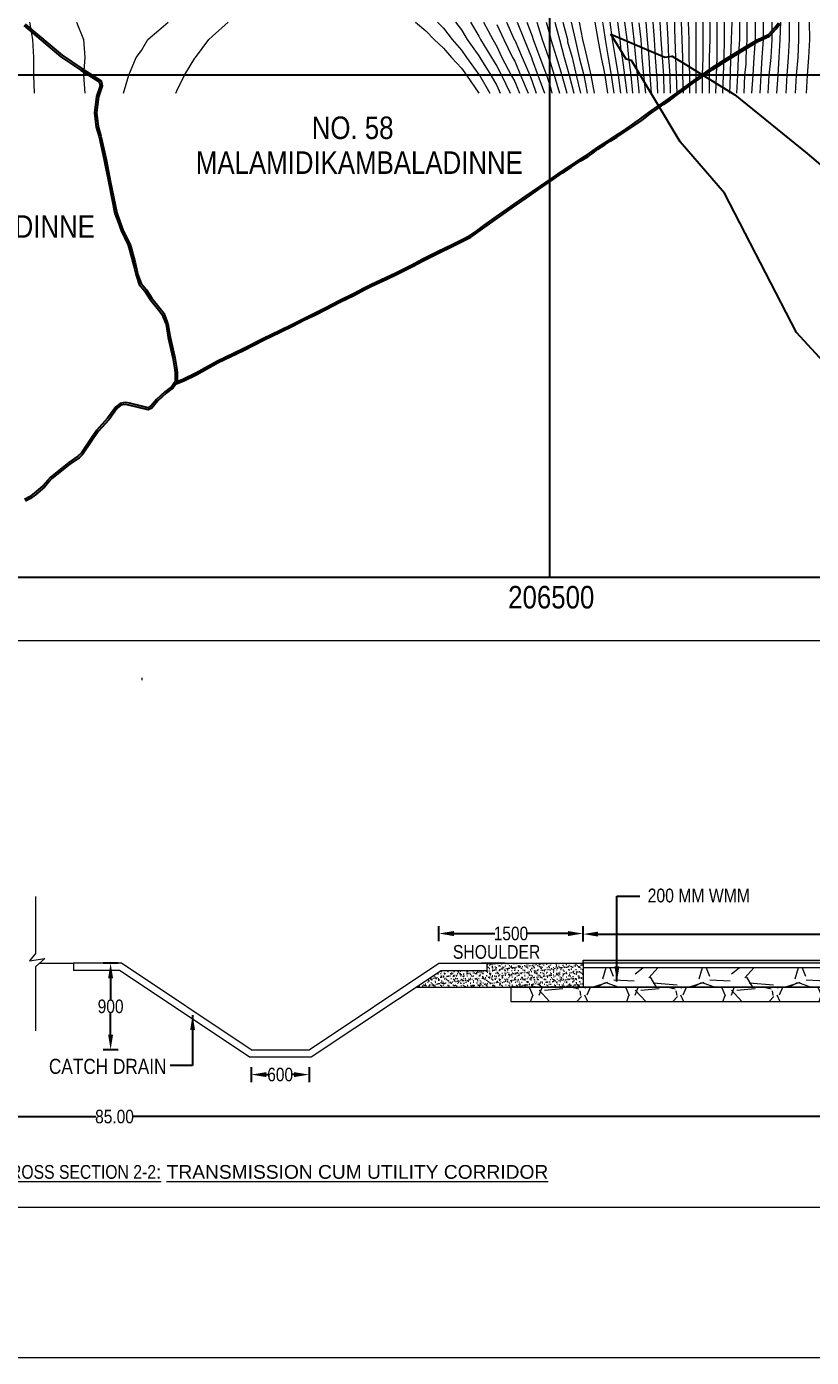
# Model space of a CAD drawing. Header units: metres. Extents: x 199095 to 216734, y 1644234 to 1657008.
# Drawn here: x 204759 to 207371, y 1644234 to 1648661 of the extents above; entities that cross this region are included whole.
import ezdxf

# ---------------------------------------------------------------- set-up
doc = ezdxf.new("R2010")
doc.units = ezdxf.units.M
for name, color, linetype in [('BT Road', 7, 'Continuous'), ('C-ANNO-MATC-PATT', 7, 'Continuous'), ('GRID', 7, 'Continuous'), ('GRID LINES', 250, 'Continuous'), ('name power lines', 1, 'Continuous'), ('Names', 1, 'Continuous'), ('SINGLE CELL CULVERT', 7, 'Continuous')]:
    doc.layers.add(name, color=color, linetype=linetype)
doc.layers.add('CONTOURS', color=8, linetype='Continuous', lineweight=9)
doc.layers.add('STREAM', color=141, linetype='Continuous', lineweight=0)
doc.styles.get("Standard").update_dxf_attribs({"font": 'ARIALN.TTF'})
doc.dimstyles.get("Standard").update_dxf_attribs({"dimtxt": 0.18, "dimasz": 0.18, "dimexe": 0.18, "dimexo": 0.0625, "dimgap": 0.09, "dimtad": 0, "dimtih": 1, "dimtoh": 1, "dimdec": 4, "dimzin": 0, "dimdsep": 46, "dimtxsty": 'Standard', "dimcen": 0.09, "dimadec": 0, "dimazin": 0, "dimtfac": 1, "dimtdec": 4, "dimtofl": 0, "dimtmove": 0, "dimatfit": 3, "dimfxl": 1, "dimtolj": 1, "dimtzin": 0, "dimarcsym": 0})

# ---------------------------------------------------------------- blocks, each defined once
blk = doc.blocks.new('*D88')
at = {"layer": 'Defpoints', "color": 0, "linetype": 'Continuous', "ltscale": 50, "transparency": 16777216}
for p in [(206611.2, 1645643.9), (206131.2, 1645545.4), (206611.2, 1645545.4)]:
    blk.add_point(p, dxfattribs=at)
at = {"layer": 'name power lines', "color": 0, "linetype": 'Continuous', "lineweight": -2, "ltscale": 50, "transparency": 16777216}
for p, q in [((206131.2, 1645618.9), (206131.2, 1645668.9)), ((206611.2, 1645618.9), (206611.2, 1645668.9))]:
    blk.add_line(p, q, dxfattribs=at)
at = {"layer": 'name power lines', "color": 7, "linetype": 'Continuous', "lineweight": -2, "ltscale": 50, "transparency": 16777216}
for p, q in [((206181.2, 1645643.9), (206317.8, 1645643.9)), ((206561.2, 1645643.9), (206424.6, 1645643.9))]:
    blk.add_line(p, q, dxfattribs=at)
at = {"layer": 'name power lines', "color": 7, "linetype": 'Continuous', "ltscale": 50, "transparency": 16777216}
for points in [[(206181.2, 1645652.2), (206181.2, 1645635.5), (206131.2, 1645643.9)], [(206561.2, 1645652.2), (206561.2, 1645635.5), (206611.2, 1645643.9)]]:
    blk.add_solid(points, dxfattribs=at)
at = {"layer": 'name power lines', "color": 0, "linetype": 'Continuous', "lineweight": 9, "ltscale": 50, "transparency": 16777216, "insert": (206371.2, 1645643.9), "char_height": 75, "attachment_point": 5}
blk.add_mtext('\\A1;{\\H0.6x;1500}', dxfattribs=at)
blk = doc.blocks.new('*D89')
at = {"layer": 'Defpoints', "color": 0, "linetype": 'Continuous', "ltscale": 50, "transparency": 16777216}
for p in [(208851.2, 1645642.1), (206611.2, 1645555.7), (208851.2, 1645555.7)]:
    blk.add_point(p, dxfattribs=at)
at = {"layer": 'name power lines', "color": 0, "linetype": 'Continuous', "lineweight": -2, "ltscale": 50, "transparency": 16777216}
for p, q in [((206611.2, 1645617.1), (206611.2, 1645667.1)), ((208851.2, 1645617.1), (208851.2, 1645667.1))]:
    blk.add_line(p, q, dxfattribs=at)
at = {"layer": 'name power lines', "color": 7, "linetype": 'Continuous', "lineweight": -2, "ltscale": 50, "transparency": 16777216}
for p, q in [((206661.2, 1645642.1), (207676.2, 1645642.1)), ((208801.2, 1645642.1), (207786.2, 1645642.1))]:
    blk.add_line(p, q, dxfattribs=at)
at = {"layer": 'name power lines', "color": 7, "linetype": 'Continuous', "ltscale": 50, "transparency": 16777216}
for points in [[(206661.2, 1645650.4), (206661.2, 1645633.8), (206611.2, 1645642.1)], [(208801.2, 1645650.4), (208801.2, 1645633.8), (208851.2, 1645642.1)]]:
    blk.add_solid(points, dxfattribs=at)
at = {"layer": 'name power lines', "color": 0, "linetype": 'Continuous', "lineweight": 9, "ltscale": 50, "transparency": 16777216, "insert": (207731.2, 1645642.1), "char_height": 75, "attachment_point": 5}
blk.add_mtext('\\A1;{\\H0.6x;7000}', dxfattribs=at)
blk = doc.blocks.new('*D91')
at = {"layer": 'Defpoints', "color": 0, "linetype": 'Continuous', "ltscale": 50, "transparency": 16777216}
for p in [(205507.2, 1645257.4), (205699.2, 1645257.4), (205699.2, 1645174.6)]:
    blk.add_point(p, dxfattribs=at)
at = {"layer": 'name power lines', "color": 0, "linetype": 'Continuous', "lineweight": -2, "ltscale": 50, "transparency": 16777216}
for p, q in [((205507.2, 1645199.6), (205507.2, 1645149.6)), ((205699.2, 1645199.6), (205699.2, 1645149.6))]:
    blk.add_line(p, q, dxfattribs=at)
at = {"layer": 'name power lines', "color": 7, "linetype": 'Continuous', "lineweight": -2, "ltscale": 50, "transparency": 16777216}
for p, q in [((205557.2, 1645174.6), (205562.3, 1645174.6)), ((205649.2, 1645174.6), (205644.1, 1645174.6))]:
    blk.add_line(p, q, dxfattribs=at)
at = {"layer": 'name power lines', "color": 7, "linetype": 'Continuous', "ltscale": 50, "transparency": 16777216}
for points in [[(205557.2, 1645182.9), (205557.2, 1645166.2), (205507.2, 1645174.6)], [(205649.2, 1645182.9), (205649.2, 1645166.2), (205699.2, 1645174.6)]]:
    blk.add_solid(points, dxfattribs=at)
at = {"layer": 'name power lines', "color": 0, "linetype": 'Continuous', "lineweight": 9, "ltscale": 50, "transparency": 16777216, "insert": (205603.2, 1645174.6), "char_height": 75, "attachment_point": 5}
blk.add_mtext('\\A1;{\\H0.6x;600}', dxfattribs=at)
blk = doc.blocks.new('*D92')
at = {"layer": 'Defpoints', "color": 0, "linetype": 'Continuous', "ltscale": 50, "transparency": 16777216}
for p in [(205075.2, 1645545.4), (205038.9, 1645257.4), (205507.2, 1645257.4)]:
    blk.add_point(p, dxfattribs=at)
at = {"layer": 'name power lines', "color": 0, "linetype": 'Continuous', "lineweight": -2, "ltscale": 50, "transparency": 16777216}
for p, q in [((205063.9, 1645545.4), (205013.9, 1645545.4)), ((205063.9, 1645257.4), (205013.9, 1645257.4))]:
    blk.add_line(p, q, dxfattribs=at)
at = {"layer": 'name power lines', "color": 7, "linetype": 'Continuous', "lineweight": -2, "ltscale": 50, "transparency": 16777216}
for p, q in [((205038.9, 1645495.4), (205038.9, 1645424.4)), ((205038.9, 1645307.4), (205038.9, 1645378.3))]:
    blk.add_line(p, q, dxfattribs=at)
at = {"layer": 'name power lines', "color": 7, "linetype": 'Continuous', "ltscale": 50, "transparency": 16777216}
for points in [[(205030.6, 1645495.4), (205047.2, 1645495.4), (205038.9, 1645545.4)], [(205030.6, 1645307.4), (205047.2, 1645307.4), (205038.9, 1645257.4)]]:
    blk.add_solid(points, dxfattribs=at)
at = {"layer": 'name power lines', "color": 0, "linetype": 'Continuous', "lineweight": 9, "ltscale": 50, "transparency": 16777216, "insert": (205038.9, 1645401.4), "char_height": 75, "attachment_point": 5}
blk.add_mtext('\\A1;{\\H0.6x;900}', dxfattribs=at)
blk = doc.blocks.new('*D99')
at = {"layer": 'Defpoints', "color": 0, "linetype": 'Continuous', "ltscale": 50, "transparency": 16777216}
for p in [(199913.3, 1645545.4), (210190.5, 1645545.4), (199913.3, 1645034.8)]:
    blk.add_point(p, dxfattribs=at)
at = {"layer": 'name power lines', "color": 0, "linetype": 'Continuous', "lineweight": -2, "ltscale": 50, "transparency": 16777216}
for p, q in [((199913.3, 1645059.8), (199913.3, 1645009.8)), ((210190.5, 1645059.8), (210190.5, 1645009.8))]:
    blk.add_line(p, q, dxfattribs=at)
at = {"layer": 'name power lines', "color": 7, "linetype": 'Continuous', "lineweight": -2, "ltscale": 50, "transparency": 16777216}
for p, q in [((199963.3, 1645034.8), (204989.6, 1645034.8)), ((210140.5, 1645034.8), (205114.2, 1645034.8))]:
    blk.add_line(p, q, dxfattribs=at)
at = {"layer": 'name power lines', "color": 7, "linetype": 'Continuous', "ltscale": 50, "transparency": 16777216}
for points in [[(199963.3, 1645043.1), (199963.3, 1645026.5), (199913.3, 1645034.8)], [(210140.5, 1645043.1), (210140.5, 1645026.5), (210190.5, 1645034.8)]]:
    blk.add_solid(points, dxfattribs=at)
at = {"layer": 'name power lines', "color": 0, "linetype": 'Continuous', "lineweight": 9, "ltscale": 50, "transparency": 16777216, "insert": (205051.9, 1645034.8), "char_height": 75, "attachment_point": 5}
blk.add_mtext('\\A1;{\\H0.6x;85.00}', dxfattribs=at)

msp = doc.modelspace()

# ---------------------------------------------------------------- hatches: boundary and pattern name
at = {"lineweight": 9}
h = msp.add_hatch(dxfattribs=at)
h.set_pattern_fill('AR-SAND', color=256, scale=0.32)
h.set_pattern_definition([(37.5, (112620.763, 1093098.102), (-0.51201001, 15.6612236), [0, -12.35456, 0, -13.8176, 0, -13.208]), (7.5, (112620.763, 1093098.102), (14.38474506, 22.9384032), [0, -6.66496, 0, -11.13536, 0, -4.2672]), (327.5, (112610.765, 1093098.102), (25.31175585, 0.0459899), [0, -4.064, 0, -14.6304, 0, -19.1008]), (317.5, (112610.765, 1093098.102), (24.4338065, 7.13373834), [0, -2.032, 0, -9.59104, 0, -10.9728])])
h.paths.add_polyline_path([(206611.2, 1645529.4), (206611.2, 1645545.4), (206291.2, 1645545.4), (206291.2, 1645521.4), (206138.5, 1645521.4), (206054.5, 1645465.4), (206611.2, 1645465.4)])
at = {"layer": 'name power lines', "linetype": 'Continuous', "lineweight": 9, "ltscale": 190}
h = msp.add_hatch(dxfattribs=at)
h.set_pattern_fill('ANSI31', color=256, scale=0.914286, style=0)
h.set_pattern_definition([(45, (20451.00075, 64294.32667), (-0.080812203564, 0.080812203564), [])])
h.paths.add_polyline_path([(206611.2, 1645555.7), (206611.2, 1645545.4), (208851.2, 1645545.4), (208851.2, 1645555.7)])
h = msp.add_hatch(dxfattribs=at)
h.set_pattern_fill('GRAVEL', color=256, scale=320, style=0)
h.set_pattern_definition([(228.0128, (20681.4, 64618.898), (-2559.9994343, -2880.0004293), [43.05152, -4262.10816]), (184.9697, (20652.601, 64586.898), (3840.00033649, 319.99721824), [73.87776, -7313.896]), (132.5104, (20579, 64580.498), (3199.99702987, -3520.00277564), [52.09216, -5157.13024]), (267.2737, (20454.2, 64500.498), (319.99872567, 6400.00009439), [67.27616, -6660.33856]), (292.8337, (20451, 64433.298), (-1600.00316974, 3839.99885177), [65.9696, -6530.99936]), (357.2737, (20476.6, 64372.498), (-6400.00009439, 319.99872567), [67.27616, -6660.33856]), (37.6942, (20543.801, 64369.298), (-4160.0023506, -3199.99692965), [88.96928, -8807.95168]), (72.2553, (20614.201, 64423.698), (2240.00344407, 7039.998794), [83.99616, -8315.62272]), (121.4296, (20639.8, 64503.698), (-2560.00263494, 4159.99841168), [67.504, -6682.90336]), (175.2364, (20604.6, 64561.298), (3520.00030282, -319.99729045), [77.06624, -3776.24416]), (222.3974, (20527.801, 64567.698), (-3840.002352343, -3519.997466245), [99.66336, -9866.68]), (138.8141, (20771, 64497.298), (-2240.000943, 1919.99914027), [34.01632, -3367.63008]), (171.4692, (20745.4, 64519.698), (4159.99945114, -640.00253121), [64.71584, -6406.88352]), (225, (20681.4, 64529.3), (-4e-14, -320.0001), [45.25472, -407.29344]), (203.1986, (20659, 64567.7), (1599.9999138, 640.0004241), [24.37056, -2412.6768]), (291.8014, (20636.6, 64558.1), (-319.9999714, 960.0000874), [34.46496, -1688.78784]), (30.9638, (20649.4, 64526.1), (959.9993671, 640.0007947), [55.97728, -1809.92736]), (161.5651, (20697.4, 64554.9), (640.000139, -319.999489), [40.47712, -971.45184]), (16.3895, (20451, 64558.098), (3200.0007035, 959.99766714), [56.704, -5613.7104]), (70.3462, (20505.4, 64574.098), (-1279.99847916, -3520.0006834), [47.57152, -4709.57056]), (293.1986, (20697.4, 64618.9), (-640.0004241, 1599.9999138), [48.7408, -2388.30656]), (343.6105, (20716.6, 64574.098), (-3200.0007035, 959.99766714), [56.704, -5613.7104]), (339.444, (20451, 64359.698), (-1600.00059025, 639.99871885), [54.6816, -2679.39968]), (294.7751, (20502.2, 64340.498), (-1599.99750056, 3520.001095), [45.81696, -4535.88576]), (66.8014, (20700.6, 64298.9), (640.0004241, 1599.9999138), [48.7408, -2388.30656]), (17.354, (20719.8, 64343.698), (-4160.0006461, -1279.99824072), [53.64192, -5310.53568]), (69.444, (20543.8, 64298.898), (-639.99871885, -1600.00059025), [27.3408, -2706.74048]), (101.3099, (20681.4, 64298.9), (-319.9992423, 1280.0002407), [16.3168, -1615.36928]), (165.9638, (20678.2, 64314.9), (960.0001747, -319.9993784), [65.9696, -1253.424]), (186.009, (20614.2, 64330.898), (3199.99992029, 319.9997816), [61.136, -6052.45536]), (303.6901, (20649.4, 64497.3), (-320.000427, 639.9998585), [46.15104, -1107.62528]), (353.1572, (20675.001, 64458.898), (5439.99979695, -640.00255934), [80.57408, -7976.82016]), (60.9454, (20755, 64449.298), (-1280.0000087, -2240.00012306), [32.94592, -3261.65568]), (90, (20771, 64478.1), (-320, 320), [19.2, -300.8]), (120.2564, (20607.8, 64340.498), (1279.99836378, -2240.00078587), [44.45568, -4401.1264]), (48.0128, (20585.4, 64378.898), (2559.9994343, 2880.0004293), [86.10304, -4219.05664]), (0, (20643, 64442.9), (320, 320), [83.2, -236.8]), (325.3048, (20726.2, 64442.898), (-3199.99816288, 2240.00275507), [50.59648, -5009.04768]), (254.0546, (20767.8, 64414.1), (-319.9999646, -1280.0000405), [46.59264, -2283.04256]), (207.646, (20755.001, 64369.298), (-6079.9986583, -3200.00246821), [75.8608, -7510.23168]), (175.4261, (20687.801, 64334.098), (-4160.00017866, 319.99833637), [80.25568, -7945.30368])])
h.paths.add_polyline_path([(206611.2, 1645465.4), (208851.2, 1645465.4), (208851.2, 1645529.4), (206611.2, 1645529.4)])
h = msp.add_hatch(dxfattribs=at)
h.set_pattern_fill('GRAVEL', color=256, scale=320, style=0)
h.set_pattern_definition([(228.0128, (20681.4, 64637.184), (-2559.9994343, -2880.0004293), [43.05152, -4262.10816]), (184.9697, (20652.601, 64605.184), (3840.00033649, 319.99721824), [73.87776, -7313.896]), (132.5104, (20579, 64598.784), (3199.99702987, -3520.00277564), [52.09216, -5157.13024]), (267.2737, (20454.2, 64518.784), (319.99872567, 6400.00009439), [67.27616, -6660.33856]), (292.8337, (20451, 64451.584), (-1600.00316974, 3839.99885177), [65.9696, -6530.99936]), (357.2737, (20476.6, 64390.784), (-6400.00009439, 319.99872567), [67.27616, -6660.33856]), (37.6942, (20543.801, 64387.584), (-4160.0023506, -3199.99692965), [88.96928, -8807.95168]), (72.2553, (20614.201, 64441.984), (2240.00344407, 7039.998794), [83.99616, -8315.62272]), (121.4296, (20639.8, 64521.984), (-2560.00263494, 4159.99841168), [67.504, -6682.90336]), (175.2364, (20604.6, 64579.584), (3520.00030282, -319.99729045), [77.06624, -3776.24416]), (222.3974, (20527.801, 64585.984), (-3840.002352343, -3519.997466245), [99.66336, -9866.68]), (138.8141, (20771, 64515.584), (-2240.000943, 1919.99914027), [34.01632, -3367.63008]), (171.4692, (20745.4, 64537.984), (4159.99945114, -640.00253121), [64.71584, -6406.88352]), (225, (20681.4, 64547.58), (-4e-14, -320.0001), [45.25472, -407.29344]), (203.1986, (20659, 64585.984), (1599.9999138, 640.0004241), [24.37056, -2412.6768]), (291.8014, (20636.6, 64576.384), (-319.9999714, 960.0000874), [34.46496, -1688.78784]), (30.9638, (20649.4, 64544.384), (959.9993671, 640.0007947), [55.97728, -1809.92736]), (161.5651, (20697.4, 64573.18), (640.000139, -319.999489), [40.47712, -971.45184]), (16.3895, (20451, 64576.384), (3200.0007035, 959.99766714), [56.704, -5613.7104]), (70.3462, (20505.4, 64592.384), (-1279.99847916, -3520.0006834), [47.57152, -4709.57056]), (293.1986, (20697.4, 64637.184), (-640.0004241, 1599.9999138), [48.7408, -2388.30656]), (343.6105, (20716.6, 64592.384), (-3200.0007035, 959.99766714), [56.704, -5613.7104]), (339.444, (20451, 64377.984), (-1600.00059025, 639.99871885), [54.6816, -2679.39968]), (294.7751, (20502.2, 64358.784), (-1599.99750056, 3520.001095), [45.81696, -4535.88576]), (66.8014, (20700.6, 64317.184), (640.0004241, 1599.9999138), [48.7408, -2388.30656]), (17.354, (20719.8, 64361.984), (-4160.0006461, -1279.99824072), [53.64192, -5310.53568]), (69.444, (20543.8, 64317.184), (-639.99871885, -1600.00059025), [27.3408, -2706.74048]), (101.3099, (20681.4, 64317.184), (-319.9992423, 1280.0002407), [16.3168, -1615.36928]), (165.9638, (20678.2, 64333.18), (960.0001747, -319.9993784), [65.9696, -1253.424]), (186.009, (20614.2, 64349.184), (3199.99992029, 319.9997816), [61.136, -6052.45536]), (303.6901, (20649.4, 64515.58), (-320.000427, 639.9998585), [46.15104, -1107.62528]), (353.1572, (20675.001, 64477.184), (5439.99979695, -640.00255934), [80.57408, -7976.82016]), (60.9454, (20755, 64467.584), (-1280.0000087, -2240.00012306), [32.94592, -3261.65568]), (90, (20771, 64496.38), (-320, 320), [19.2, -300.8]), (120.2564, (20607.8, 64358.784), (1279.99836378, -2240.00078587), [44.45568, -4401.1264]), (48.0128, (20585.4, 64397.184), (2559.9994343, 2880.0004293), [86.10304, -4219.05664]), (0, (20643, 64461.18), (320, 320), [83.2, -236.8]), (325.3048, (20726.2, 64461.184), (-3199.99816288, 2240.00275507), [50.59648, -5009.04768]), (254.0546, (20767.8, 64432.384), (-319.9999646, -1280.0000405), [46.59264, -2283.04256]), (207.646, (20755.001, 64387.584), (-6079.9986583, -3200.00246821), [75.8608, -7510.23168]), (175.4261, (20687.801, 64352.384), (-4160.00017866, 319.99833637), [80.25568, -7945.30368])])
h.paths.add_polyline_path([(206371.2, 1645417.4), (209091.2, 1645417.4), (209091.2, 1645465.4), (206371.2, 1645465.4)])

# ---------------------------------------------------------------- linework, layer by layer
msp.add_line((210068.7, 1646828, 385), (199594.7, 1646828, 385))
at = {"linetype": 'Continuous', "lineweight": 9, "ltscale": 50}
msp.add_line((204802.7, 1645545.4), (204915.2, 1645545.4), dxfattribs=at)
at = {"linetype": 'Continuous', "lineweight": 9, "ltscale": 190}
for p, q in [((205075.2, 1645545.4), (204915.2, 1645545.4)), ((204915.2, 1645545.4), (204915.2, 1645521.4)), ((205507.2, 1645257.4), (205075.2, 1645545.4)), ((205699.2, 1645257.4), (206131.2, 1645545.4)), ((206131.2, 1645545.4), (206291.2, 1645545.4)), ((206291.2, 1645545.4), (206291.2, 1645521.4)), ((205068, 1645521.4), (204915.2, 1645521.4)), ((205500, 1645233.4), (205068, 1645521.4)), ((205706.5, 1645233.4), (206138.5, 1645521.4)), ((206138.5, 1645521.4), (206291.2, 1645521.4)), ((205500, 1645233.4), (205706.5, 1645233.4)), ((205507.2, 1645257.4), (205699.2, 1645257.4))]:
    msp.add_line(p, q, dxfattribs=at)
at = {"flags": 128}
msp.add_lwpolyline([(213350, 1648814.1), (213350, 1648651.7), (212452.3, 1648651.7), (212452.3, 1646828), (199594.7, 1646828), (199594.7, 1656500)], dxfattribs=at)
at = {"layer": 'BT Road', "flags": 128}
for points in [[(204750.2, 1648664.2), (204873.3, 1648560.2), (204939.4, 1648516.2), (205001.2, 1648476.8), (205004.3, 1648464.1), (204992, 1648428.8), (204985.5, 1648373.6), (204990.9, 1648326.9), (205000.5, 1648294.7), (205018, 1648217.7), (205032.5, 1648141.6), (205053.3, 1648039.8), (205063.8, 1648010.2), (205073.5, 1647982.7), (205097.6, 1647934.1), (205101.7, 1647918.8), (205114, 1647873.3), (205119, 1647853.2), (205123.7, 1647833.8), (205134.3, 1647803.1), (205152.8, 1647781), (205170.5, 1647753.3), (205198.2, 1647718.7), (205209.9, 1647704.2), (205223.5, 1647670.2), (205231, 1647626.4), (205246.3, 1647558.9), (205251.7, 1647525.3), (205254.3, 1647510.7), (205253.9, 1647480.4), (205242.7, 1647463.7), (205219.6, 1647446), (205191.9, 1647420.8), (205172, 1647397), (205163.5, 1647392.6), (205101.3, 1647407.9), (205087.5, 1647410.1), (205070.5, 1647407.7), (205056.4, 1647396.5), (205028.6, 1647358.1), (204992.1, 1647317.6), (204969, 1647283.3), (204941.7, 1647242.8), (204930, 1647232), (204899.7, 1647210.5), (204839.3, 1647162.6), (204829.9, 1647152), (204813.8, 1647133.7), (204784.9, 1647108.8), (204769.3, 1647096.8), (204752.5, 1647088.2)], [(204754.4, 1648669.2), (204877.2, 1648565.5), (204943, 1648521.7), (205007, 1648480.9), (205011.1, 1648463.8), (204998.4, 1648427.3), (204992.1, 1648373.6), (204997.3, 1648328.2), (205006.8, 1648296.4), (205024.4, 1648219.1), (205038.9, 1648142.9), (205059.7, 1648041.6), (205070, 1648012.4), (205079.5, 1647985.3), (205103.7, 1647936.4), (205108, 1647920.5), (205120.4, 1647874.9), (205125.3, 1647854.7), (205130, 1647835.6), (205140.1, 1647806.3), (205158, 1647784.9), (205175.8, 1647757.1), (205203.3, 1647722.8), (205215.6, 1647707.5), (205229.8, 1647672), (205237.4, 1647627.6), (205252.8, 1647560.1), (205258.1, 1647526.4), (205260.9, 1647511.2), (205260.4, 1647478.3), (205247.5, 1647459.2), (205223.8, 1647441), (205196.6, 1647416.2), (205176.2, 1647391.8), (205164.3, 1647385.7), (205100, 1647401.5), (205087.4, 1647403.5), (205073.1, 1647401.4), (205061.2, 1647391.9), (205033.7, 1647353.9), (204997.3, 1647313.6), (204974.4, 1647279.6), (204946.7, 1647238.5), (204934.2, 1647226.9), (204903.6, 1647205.3), (204843.8, 1647157.9), (204834.8, 1647147.7), (204818.5, 1647129.1), (204789.1, 1647103.7), (204772.8, 1647091.3), (204755.2, 1647082.2)], [(205256.6, 1647472.8), (205282.1, 1647483), (205325.5, 1647504), (205397.4, 1647543.4), (205480.9, 1647583.1), (205549.9, 1647618.7), (205603.4, 1647644.4), (205644.8, 1647664.3), (205682.4, 1647683.9), (205720.5, 1647702.3), (205755.5, 1647720.3), (205801.8, 1647744.4), (205850.1, 1647767.9), (205885.2, 1647786.2), (205907.1, 1647797.5), (205957.8, 1647820.5), (205990.9, 1647836.7), (206044.1, 1647862.8), (206078.6, 1647881.5), (206132.1, 1647908.4), (206175.6, 1647929.8), (206215.9, 1647949.5), (206237.3, 1647960.6), (206260.8, 1647977.3), (206284.2, 1647994), (206326.9, 1648024.1), (206374.8, 1648057.8), (206421.5, 1648090.7), (206470.2, 1648124.3), (206512.4, 1648153.4), (206542.6, 1648174.2), (206571.5, 1648193.3), (206601.6, 1648213.3), (206628.6, 1648229), (206644.4, 1648241), (206660.8, 1648253.3), (206684.8, 1648268.6), (206701.8, 1648279.4), (206723.6, 1648293.2), (206747.2, 1648308.3), (206780.4, 1648331.3), (206807.4, 1648350), (206834.1, 1648370.9), (206860.6, 1648389.1), (206880.5, 1648402.7), (206902.5, 1648417.7), (206925.6, 1648434.6), (206951.2, 1648453.4), (206975.6, 1648471.2), (207002.4, 1648489.7), (207015.5, 1648499.1), (207043.2, 1648518.6), (207095.2, 1648552), (207152.4, 1648587.3), (207193, 1648611.8), (207232, 1648629.6), (207254.1, 1648653.9), (207267.3, 1648671.1)], [(205260.4, 1647480.7), (205279.7, 1647488.4), (205322.8, 1647509.3), (205394.7, 1647548.7), (205478.2, 1647588.5), (205547.2, 1647624), (205600.9, 1647649.7), (205642.1, 1647669.6), (205679.7, 1647689.2), (205717.8, 1647707.6), (205752.8, 1647725.6), (205799.2, 1647749.7), (205847.5, 1647773.2), (205882.5, 1647791.5), (205904.5, 1647802.9), (205955.3, 1647825.8), (205988.3, 1647842.1), (206041.4, 1647868), (206075.9, 1647886.8), (206129.4, 1647913.7), (206173, 1647935.1), (206213.2, 1647954.8), (206234.2, 1647965.6), (206257.3, 1647982.1), (206280.7, 1647998.8), (206323.5, 1648028.9), (206371.4, 1648062.7), (206418.1, 1648095.5), (206466.9, 1648129.2), (206509, 1648158.2), (206539.3, 1648179.1), (206568.2, 1648198.2), (206598.5, 1648218.3), (206625.3, 1648233.9), (206640.9, 1648245.7), (206657.4, 1648258.2), (206681.6, 1648273.6), (206698.7, 1648284.4), (206720.4, 1648298.2), (206743.9, 1648313.2), (206777, 1648336.2), (206803.9, 1648354.8), (206830.6, 1648375.7), (206857.3, 1648394), (206877.2, 1648407.6), (206899.1, 1648422.6), (206922.1, 1648439.4), (206947.7, 1648458.2), (206972.1, 1648476), (206999, 1648494.6), (207012.1, 1648504), (207039.9, 1648523.6), (207092.1, 1648557), (207149.3, 1648592.3), (207190.2, 1648617), (207228.5, 1648634.5), (207249.5, 1648657.7), (207261.4, 1648673.1)]]:
    msp.add_lwpolyline(points, dxfattribs=at)
at = {"layer": 'C-ANNO-MATC-PATT', "flags": 128}
for points in [[(206704.2, 1648635.5), (206883.4, 1648559.6), (206907.6, 1648562.7), (207116.2, 1648434.4), (207357.1, 1648239), (207495.3, 1648121.2)], [(208065.3, 1646828), (207821.1, 1647100.9), (207321.1, 1647643), (207082.1, 1648107.2), (206934.7, 1648277.9), (206772.4, 1648548.3), (206754.3, 1648553.1), (206704.2, 1648635.5)]]:
    msp.add_lwpolyline(points, dxfattribs=at)
at = {"layer": 'CONTOURS', "flags": 128}
for points in [[(204769.2, 1648675.6), (204778.8, 1648617.6), (204782.7, 1648557.8), (204782.7, 1648499.9), (204784.6, 1648440)], [(204925.6, 1648675.6), (204948.8, 1648617.6), (204952.6, 1648557.8), (204948.8, 1648499.9), (204952.6, 1648440)], [(205082.1, 1648440), (205099.4, 1648499.9), (205124.5, 1648557.8), (205141.9, 1648581), (205163.2, 1648617.6), (205199.9, 1648648.6), (205230.8, 1648675.6)], [(205255.9, 1648440), (205259.8, 1648447.8), (205284.9, 1648499.9), (205319.6, 1648555.9), (205321.6, 1648557.8), (205366, 1648617.6), (205377.6, 1648629.2), (205429.7, 1648675.6)], [(206053.6, 1648675.6), (206088.4, 1648646.6), (206115.4, 1648617.6), (206146.3, 1648588.8), (206173.4, 1648557.8), (206206.2, 1648523), (206223.6, 1648499.9), (206264.1, 1648440)], [(206127, 1648675.6), (206146.3, 1648656.2), (206175.3, 1648617.6), (206206.2, 1648582.9), (206223.6, 1648557.8), (206264.1, 1648501.8), (206266.1, 1648499.9), (206300.8, 1648440)], [(206186.9, 1648675.6), (206206.2, 1648650.5), (206225.5, 1648617.6), (206264.1, 1648563.6), (206268, 1648557.8), (206304.7, 1648499.9), (206324, 1648465.1), (206335.6, 1648440)], [(206237.1, 1648675.6), (206264.1, 1648629.2), (206269.9, 1648617.6), (206306.6, 1648557.8), (206324, 1648528.9), (206339.5, 1648499.9), (206368.4, 1648440)], [(206279.6, 1648675.6), (206310.5, 1648617.6), (206324, 1648594.5), (206341.4, 1648557.8), (206372.3, 1648499.9), (206383.9, 1648478.6), (206399.3, 1648440)], [(206324, 1648667.9), (206347.2, 1648617.6), (206376.2, 1648557.8), (206383.9, 1648546.2), (206403.2, 1648499.9), (206428.3, 1648440)], [(206356.8, 1648675.6), (206382, 1648617.6), (206383.9, 1648615.8), (206409, 1648557.8), (206434.1, 1648499.9), (206441.8, 1648478.6), (206455.4, 1648440)], [(206391.6, 1648675.6), (206414.8, 1648617.6), (206439.9, 1648557.8), (206441.8, 1648550.1), (206461.2, 1648499.9), (206482.4, 1648440)], [(206424.5, 1648675.6), (206441.8, 1648629.2), (206445.7, 1648617.6), (206466.9, 1648557.8), (206490.1, 1648499.9), (206501.7, 1648463.1), (206507.5, 1648440)], [(206457.3, 1648675.6), (206474.7, 1648617.6), (206495.9, 1648557.8), (206501.7, 1648542.4), (206515.2, 1648499.9), (206532.6, 1648440)], [(206488.2, 1648675.6), (206501.7, 1648629.2), (206503.6, 1648617.6), (206523, 1648557.8), (206540.3, 1648499.9), (206557.7, 1648440)], [(206517.2, 1648675.6), (206532.6, 1648617.6), (206548.1, 1648557.8), (206559.7, 1648519.1), (206565.5, 1648499.9), (206580.9, 1648440)], [(206544.2, 1648675.6), (206559.7, 1648617.6), (206559.7, 1648610), (206575.1, 1648557.8), (206588.6, 1648499.9), (206602.2, 1648440)], [(206571.2, 1648675.6), (206584.8, 1648617.6), (206598.3, 1648557.8), (206613.7, 1648499.9), (206619.5, 1648470.9), (206625.3, 1648440)], [(206598.3, 1648675.6), (206609.9, 1648617.6), (206619.5, 1648577.1), (206623.4, 1648557.8), (206636.9, 1648499.9), (206648.5, 1648440)], [(206650.4, 1648675.6), (206660.1, 1648617.6), (206671.7, 1648557.8), (206679.4, 1648521.1), (206683.3, 1648499.9), (206692.9, 1648440)], [(206675.5, 1648675.6), (206679.4, 1648656.2), (206685.2, 1648617.6), (206694.9, 1648557.8), (206704.5, 1648499.9), (206714.2, 1648440)], [(206700.7, 1648675.6), (206708.4, 1648617.6), (206718, 1648557.8), (206727.7, 1648499.9), (206735.4, 1648440)], [(206725.8, 1648675.6), (206733.5, 1648617.6), (206737.4, 1648581), (206741.2, 1648557.8), (206748.9, 1648499.9), (206756.7, 1648440)], [(206748.9, 1648675.6), (206756.7, 1648617.6), (206762.5, 1648557.8), (206770.2, 1648499.9), (206776, 1648440)], [(206774, 1648675.6), (206779.8, 1648617.6), (206785.6, 1648557.8), (206791.4, 1648499.9), (206797.2, 1648445.8), (206797.2, 1648440)], [(206797.2, 1648673.6), (206803, 1648617.6), (206806.9, 1648557.8), (206812.7, 1648499.9), (206818.5, 1648440)], [(206820.4, 1648675.6), (206824.3, 1648617.6), (206830.1, 1648557.8), (206833.9, 1648499.9), (206837.8, 1648440)], [(206843.6, 1648675.6), (206847.5, 1648617.6), (206851.3, 1648557.8), (206855.2, 1648499.9), (206857.1, 1648492.1), (206859, 1648440)], [(206866.8, 1648675.6), (206870.6, 1648617.6), (206874.5, 1648557.8), (206878.4, 1648499.9), (206880.3, 1648440)], [(206889.9, 1648675.6), (206893.8, 1648617.6), (206895.7, 1648557.8), (206899.6, 1648499.9), (206901.5, 1648440)], [(206915, 1648675.6), (206915, 1648654.4), (206917, 1648617.6), (206918.9, 1648557.8), (206920.8, 1648499.9), (206922.8, 1648440)], [(206938.2, 1648675.6), (206940.2, 1648617.6), (206942.1, 1648557.8), (206942.1, 1648499.9), (206944, 1648440)], [(206961.4, 1648675.6), (206963.3, 1648617.6), (206963.3, 1648557.8), (206965.3, 1648499.9), (206965.3, 1648440)], [(206986.5, 1648675.6), (206986.5, 1648617.6), (206986.5, 1648557.8), (206986.5, 1648499.9), (206986.5, 1648440)], [(207009.7, 1648675.6), (207009.7, 1648617.6), (207009.7, 1648557.8), (207007.8, 1648499.9), (207007.8, 1648440)], [(207032.9, 1648675.6), (207032.9, 1648617.6), (207030.9, 1648557.8), (207030.9, 1648499.9), (207030.9, 1648440)], [(207056, 1648675.6), (207056, 1648617.6), (207056, 1648557.8), (207054.1, 1648499.9), (207052.2, 1648440)], [(207081.2, 1648675.6), (207081.2, 1648617.6), (207079.2, 1648557.8), (207077.3, 1648499.9), (207075.4, 1648440)], [(207106.3, 1648675.6), (207104.3, 1648617.6), (207102.4, 1648557.8), (207100.5, 1648499.9), (207098.5, 1648440)], [(207131.4, 1648675.6), (207131.4, 1648617.6), (207127.5, 1648557.8), (207125.6, 1648499.9), (207121.7, 1648440)], [(207156.5, 1648675.6), (207156.5, 1648617.6), (207152.6, 1648557.8), (207152.6, 1648536.5), (207148.8, 1648499.9), (207146.8, 1648440)], [(207183.5, 1648675.6), (207183.5, 1648617.6), (207179.7, 1648557.8), (207175.8, 1648499.9), (207171.9, 1648440)], [(207210.6, 1648675.6), (207210.6, 1648654.4), (207210.6, 1648617.6), (207206.7, 1648557.8), (207202.8, 1648499.9), (207199, 1648440)], [(207239.5, 1648675.6), (207239.5, 1648617.6), (207235.7, 1648557.8), (207229.9, 1648499.9), (207226, 1648440)], [(207268.5, 1648675.6), (207266.6, 1648617.6), (207262.7, 1648557.8), (207258.9, 1648499.9), (207255, 1648440)], [(207297.5, 1648675.6), (207297.5, 1648617.6), (207293.6, 1648557.8), (207289.8, 1648499.9), (207285.9, 1648440)], [(207328.4, 1648675.6), (207328.4, 1648617.6), (207326.5, 1648557.8), (207320.7, 1648499.9), (207316.8, 1648440)], [(207363.2, 1648675.6), (207365.1, 1648617.6), (207361.2, 1648557.8), (207357.4, 1648499.9), (207353.5, 1648440)]]:
    msp.add_lwpolyline(points, dxfattribs=at)
at = {"layer": 'GRID'}
for p, q in [((206500, 1656500), (206500, 1646828)), ((199594.7, 1648500), (212452.3, 1648500))]:
    msp.add_line(p, q, dxfattribs=at)
at = {"layer": 'GRID LINES', "linetype": 'Continuous', "lineweight": 9}
msp.add_line((205143.3, 1646495), (205143.3, 1646486.7), dxfattribs=at)
msp.add_line((205143.3, 1646495), (205143.3, 1646486.7), dxfattribs=at)
at = {"layer": 'name power lines', "linetype": 'Continuous', "lineweight": 9, "ltscale": 190}
for p, q in [((204788.8, 1645766.9), (204788.8, 1645577.9)), ((204788.8, 1645577.9), (204768.6, 1645553.6)), ((204768.6, 1645553.6), (204819.6, 1645560.5)), ((204819.6, 1645560.5), (204788.8, 1645533)), ((206611.2, 1645555.7), (208851.2, 1645555.7)), ((206611.2, 1645555.7), (208851.2, 1645555.7)), ((206611.2, 1645545.4), (206611.2, 1645555.7)), ((206611.2, 1645549.9), (206611.2, 1645465.4)), ((208851.2, 1645545.4), (206611.2, 1645545.4)), ((204788.8, 1645533), (204788.8, 1645319.8)), ((208851.2, 1645529.4), (206611.2, 1645529.4)), ((206611.2, 1645529.4), (206611.2, 1645465.4)), ((206054.5, 1645465.4), (209451.2, 1645465.4)), ((209091.2, 1645465.4), (206371.2, 1645465.4)), ((206371.2, 1645465.4), (206371.2, 1645417.4)), ((206611.2, 1645465.4), (208851.2, 1645465.4)), ((206371.2, 1645417.4), (209091.2, 1645417.4))]:
    msp.add_line(p, q, dxfattribs=at)
at = {"layer": 'name power lines', "linetype": 'Continuous', "lineweight": 9, "ltscale": 50}
for p, q in [((206131.2, 1645545.4), (206611.2, 1645545.4)), ((206131.2, 1645545.4), (206158.4, 1645545.4)), ((206350.6, 1645545.4), (206272.9, 1645545.4)), ((208851.2, 1645545.4), (206611.2, 1645545.4))]:
    msp.add_line(p, q, dxfattribs=at)
at = {"layer": 'SINGLE CELL CULVERT', "lineweight": 9}
msp.add_lwpolyline([(199658.5, 1644733.9), (210453.3, 1644733.9), (210453.3, 1646618.1), (199658.5, 1646618.1)], close=True, dxfattribs=at)
at = {"layer": 'STREAM', "linetype": 'ByBlock', "lineweight": 9}
msp.add_lwpolyline([(199094.7, 1644233.9), (216733.6, 1644233.9), (216733.6, 1657000), (199094.7, 1657000)], close=True, dxfattribs=at)
msp.add_lwpolyline([(213350, 1656500), (199594.7, 1656500), (199594.7, 1644733.9), (216233.6, 1644733.9), (216233.6, 1656500), (213719.5, 1656500)], dxfattribs=at)

# ---------------------------------------------------------------- texts
at = {"layer": 'C-ANNO-MATC-PATT'}
for s, p in [('NO. 58 ', (205708.3, 1648286.9, -173)), ('MALAMIDIKAMBALADINNE', (205322.6, 1648171, -443)), ('NO. 58 MALAMIDIKAMBALADINNE', (203602.4, 1647958.5, -448))]:
    msp.add_text(s, height=75, dxfattribs=at).set_placement(p)
at = {"layer": 'GRID', "linetype": 'Continuous'}
msp.add_text('206500', height=75, dxfattribs=at).set_placement((206362, 1646725.3))
at = {"layer": 'Names', "linetype": 'Continuous', "lineweight": 9, "ltscale": 50}
for s, height, p in [('200 MM WMM', 45.71, (206826.3, 1645747.6)), ('SHOULDER', 45.71, (206178, 1645560)), ('CATCH DRAIN', 50, (204833.6, 1645177.1))]:
    msp.add_text(s, height=height, dxfattribs=at).set_placement(p)
at = {"layer": 'Names', "linetype": 'Continuous', "lineweight": 9, "ltscale": 50, "insert": (204433.5, 1644873.8), "char_height": 45.714, "width": 19442.523, "attachment_point": 1}
msp.add_mtext('{\\LTYPICAL CROSS SECTION 2-2\\fArial|b0|i0|c0|p34;: TRANSMISSION CUM UTILITY CORRIDOR }', dxfattribs=at)

# ---------------------------------------------------------------- dimensions: what is measured, and where the dimension line sits
at = {"layer": 'name power lines', "linetype": 'Continuous', "lineweight": 9, "ltscale": 50}
for base, p1, p2, text, picture, middle in [((206611.2, 1645643.9), (206131.2, 1645545.4), (206611.2, 1645545.4), '{\\H0.6x;1500}', '*D88', (206371.2, 1645643.9)), ((208851.2, 1645642.1), (206611.2, 1645555.7), (208851.2, 1645555.7), '{\\H0.6x;7000}', '*D89', (207731.2, 1645642.1)), ((205699.2, 1645174.6), (205507.2, 1645257.4), (205699.2, 1645257.4), '{\\H0.6x;600}', '*D91', (205603.2, 1645174.6))]:
    dim = msp.add_linear_dim(base=base, p1=p1, p2=p2, text=text, dimstyle='Standard', override={"dimtxt": 75, "dimasz": 50, "dimexe": 25, "dimexo": 0, "dimdec": 0, "dimclrd": 7, "dimtmove": 2, "dimfxl": 25, "dimfxlon": 1}, dxfattribs=at)
    dim.commit()
    dim.dimension.update_dxf_attribs({"geometry": picture, "text_midpoint": middle})
dim = msp.add_aligned_dim(p1=(210190.5, 1645545.4), p2=(199913.3, 1645545.4), distance=510.6, text='{\\H0.6x;85.00}', dimstyle='Standard', override={"dimtxt": 75, "dimasz": 50, "dimexe": 25, "dimexo": 0, "dimdec": 0, "dimclrd": 7, "dimtmove": 2, "dimfxl": 25, "dimfxlon": 1}, dxfattribs=at)
dim.commit()
dim.dimension.update_dxf_attribs({"geometry": '*D99', "text_midpoint": (205051.9, 1645034.8)})
dim = msp.add_linear_dim(base=(205038.9, 1645257.4), p1=(205075.2, 1645545.4), p2=(205507.2, 1645257.4), angle=90, text='{\\H0.6x;900}', dimstyle='Standard', override={"dimtxt": 75, "dimasz": 50, "dimexe": 25, "dimexo": 0, "dimdec": 0, "dimclrd": 7, "dimtmove": 2, "dimfxl": 25, "dimfxlon": 1}, dxfattribs=at)
dim.commit()
dim.dimension.update_dxf_attribs({"geometry": '*D92', "text_midpoint": (205038.9, 1645401.4)})

# ---------------------------------------------------------------- leaders
for points in [[(206724, 1645484.3), (206724, 1645768.3), (206800, 1645768.3)], [(205311.8, 1645372.7), (205311.8, 1645204.8), (205237.6, 1645204.8)]]:
    msp.add_leader(points, dimstyle='Standard', override={"dimtxt": 75, "dimasz": 50, "dimexe": 25, "dimexo": 0, "dimdec": 0, "dimclrd": 7, "dimtmove": 2, "dimfxl": 25, "dimfxlon": 1}, dxfattribs=at)

doc.saveas('drawing.dxf')
